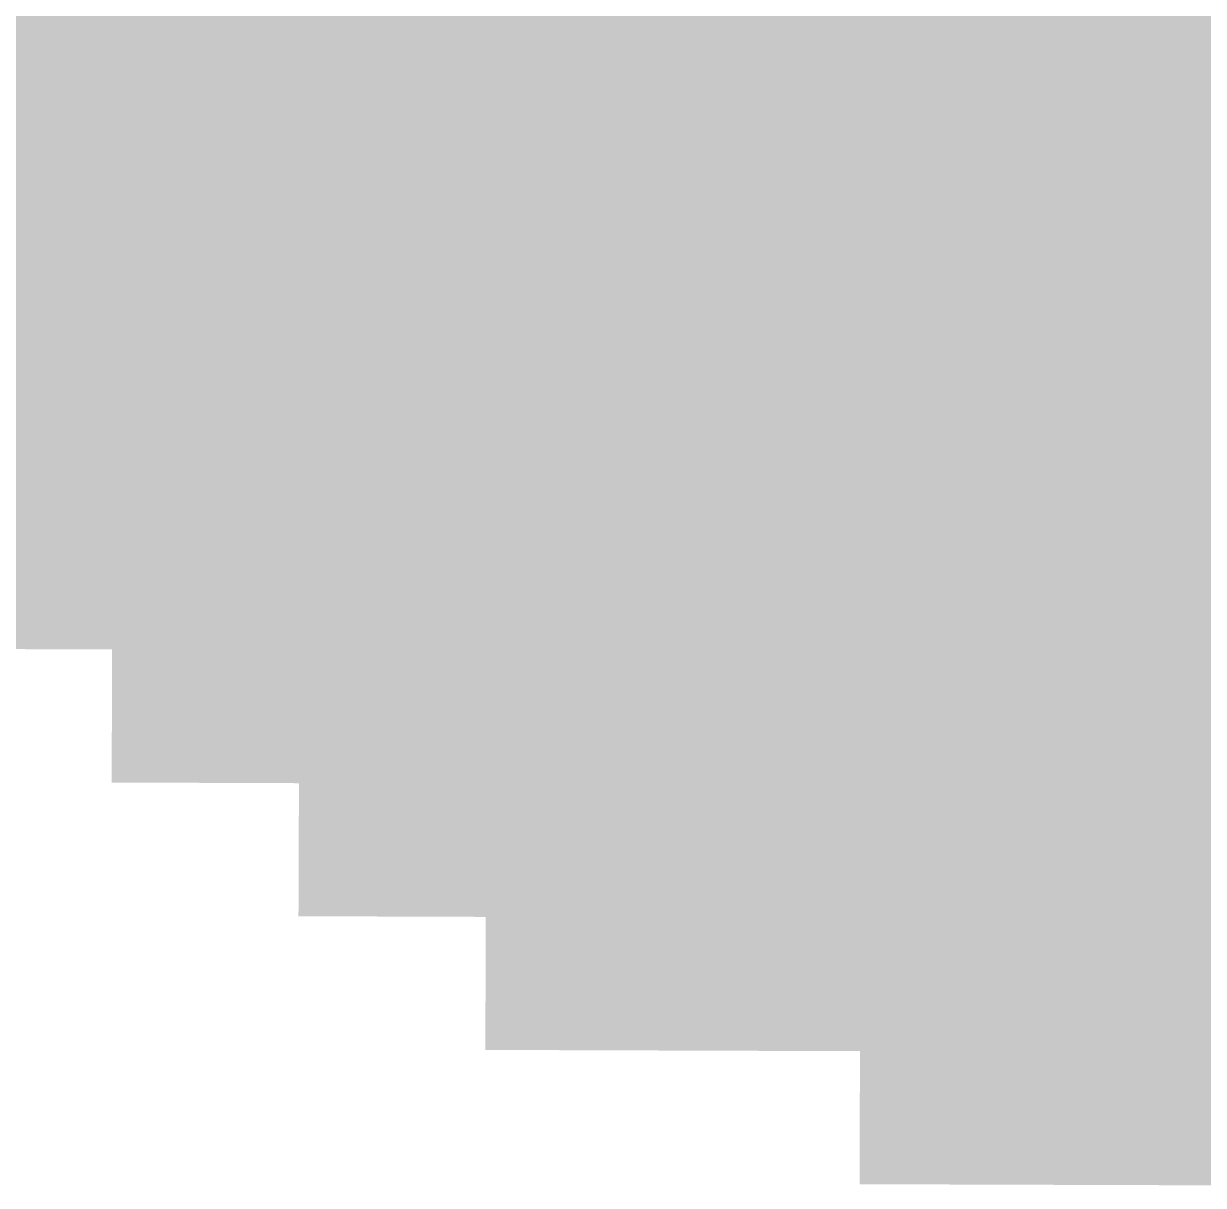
# Model space of a CAD drawing. Header units: inches. Extents: x 267136 to 306747, y 5028981 to 5062930.
# Drawn here: x 282080 to 285159, y 5032746 to 5035779 of the extents above; entities that cross this region are included whole.
import ezdxf

# ---------------------------------------------------------------- set-up
doc = ezdxf.new("R2010")
doc.units = ezdxf.units.IN
doc.header["$MEASUREMENT"] = 0

msp = doc.modelspace()

# ---------------------------------------------------------------- hatches: boundary and pattern name
for points in [[(282315.653, 5035534.208), (282250.48, 5035534.441), (282185.309, 5035534.676), (282120.137, 5035534.91), (281989.793, 5035535.382), (281859.449, 5035535.856), (281826.863, 5035535.976), (281827.116, 5035605.432), (281827.455, 5035698.039), (281827.794, 5035790.647), (281828.132, 5035883.255), (281860.716, 5035883.137), (281925.885, 5035882.898), (281991.053, 5035882.662), (282056.222, 5035882.426), (282121.39, 5035882.19), (282186.559, 5035881.956), (282316.895, 5035881.488), (282316.563, 5035788.88), (282315.901, 5035603.664), (282315.653, 5035534.208)], [(282804.443, 5035532.479), (282771.857, 5035532.593), (282706.685, 5035532.821), (282576.341, 5035533.281), (282445.997, 5035533.743), (282380.825, 5035533.976), (282315.653, 5035534.208), (282315.901, 5035603.664), (282316.563, 5035788.88), (282316.895, 5035881.488), (282382.063, 5035881.256), (282447.231, 5035881.023), (282512.4, 5035880.792), (282577.568, 5035880.562), (282642.737, 5035880.331), (282707.905, 5035880.102), (282773.074, 5035879.873), (282805.658, 5035879.759), (282804.443, 5035532.479)], [(283293.233, 5035530.788), (283228.062, 5035531.011), (283162.889, 5035531.235), (283032.545, 5035531.685), (282967.373, 5035531.911), (282837.029, 5035532.365), (282804.443, 5035532.479), (282805.658, 5035879.759), (282838.242, 5035879.646), (282903.411, 5035879.418), (282968.579, 5035879.191), (283033.747, 5035878.965), (283098.916, 5035878.74), (283164.084, 5035878.515), (283229.253, 5035878.291), (283294.421, 5035878.067), (283294.104, 5035785.46), (283293.787, 5035692.852), (283293.471, 5035600.244), (283293.233, 5035530.788)], [(283782.023, 5035529.135), (283749.437, 5035529.243), (283684.266, 5035529.462), (283619.093, 5035529.682), (283553.921, 5035529.901), (283423.577, 5035530.343), (283358.405, 5035530.565), (283293.233, 5035530.788), (283293.471, 5035600.244), (283293.787, 5035692.852), (283294.104, 5035785.46), (283294.421, 5035878.067), (283359.59, 5035877.846), (283424.758, 5035877.623), (283489.927, 5035877.402), (283555.095, 5035877.182), (283620.264, 5035876.962), (283685.432, 5035876.742), (283750.6, 5035876.523), (283783.185, 5035876.415), (283782.875, 5035783.807), (283782.565, 5035691.198), (283782.256, 5035598.591), (283782.023, 5035529.135)], [(284270.813, 5035527.52), (284205.642, 5035527.732), (284140.47, 5035527.946), (284075.297, 5035528.161), (284010.125, 5035528.376), (283944.953, 5035528.592), (283879.781, 5035528.809), (283814.609, 5035529.025), (283782.023, 5035529.135), (283782.256, 5035598.591), (283782.565, 5035691.198), (283782.875, 5035783.807), (283783.185, 5035876.415), (283815.769, 5035876.306), (283946.105, 5035875.872), (284011.273, 5035875.656), (284076.442, 5035875.441), (284141.61, 5035875.227), (284206.779, 5035875.013), (284271.947, 5035874.8), (284271.645, 5035782.191), (284271.343, 5035689.583), (284271.04, 5035596.976), (284270.813, 5035527.52)], [(284759.604, 5035525.942), (284727.018, 5035526.046), (284596.674, 5035526.464), (284531.501, 5035526.674), (284466.329, 5035526.884), (284401.157, 5035527.095), (284335.985, 5035527.307), (284270.813, 5035527.52), (284271.04, 5035596.976), (284271.343, 5035689.583), (284271.645, 5035782.191), (284271.947, 5035874.8), (284337.116, 5035874.587), (284402.284, 5035874.375), (284467.453, 5035874.164), (284597.789, 5035873.744), (284662.958, 5035873.535), (284728.126, 5035873.326), (284760.711, 5035873.223), (284760.415, 5035780.614), (284759.825, 5035595.398), (284759.604, 5035525.942)], [(285248.394, 5035524.403), (285183.222, 5035524.606), (285118.05, 5035524.81), (285052.878, 5035525.015), (284987.705, 5035525.22), (284922.533, 5035525.425), (284792.189, 5035525.839), (284759.604, 5035525.942), (284759.825, 5035595.398), (284760.415, 5035780.614), (284760.711, 5035873.223), (284793.295, 5035873.118), (284858.463, 5035872.911), (284923.632, 5035872.705), (284988.8, 5035872.499), (285053.969, 5035872.294), (285119.137, 5035872.09), (285184.306, 5035871.887), (285249.474, 5035871.684), (285249.186, 5035779.075), (285248.897, 5035686.467), (285248.609, 5035593.859), (285248.394, 5035524.403)], [(282314.411, 5035186.928), (282249.235, 5035187.161), (282184.06, 5035187.396), (282118.884, 5035187.63), (282053.708, 5035187.866), (281988.533, 5035188.102), (281923.357, 5035188.339), (281858.182, 5035188.576), (281825.594, 5035188.695), (281825.763, 5035234.999), (281826.102, 5035327.607), (281826.439, 5035420.215), (281826.778, 5035512.823), (281826.863, 5035535.976), (281859.449, 5035535.856), (281989.793, 5035535.382), (282120.137, 5035534.91), (282185.309, 5035534.676), (282250.48, 5035534.441), (282315.653, 5035534.208), (282315.57, 5035511.056), (282315.239, 5035418.448), (282314.907, 5035325.84), (282314.576, 5035233.232), (282314.411, 5035186.928)], [(282803.228, 5035185.199), (282770.641, 5035185.312), (282705.465, 5035185.542), (282640.289, 5035185.771), (282509.937, 5035186.231), (282379.587, 5035186.695), (282314.411, 5035186.928), (282314.576, 5035233.232), (282314.907, 5035325.84), (282315.239, 5035418.448), (282315.57, 5035511.056), (282315.653, 5035534.208), (282380.825, 5035533.976), (282445.997, 5035533.743), (282576.341, 5035533.281), (282706.685, 5035532.821), (282804.443, 5035532.479), (282804.038, 5035416.719), (282803.714, 5035324.11), (282803.39, 5035231.503), (282803.228, 5035185.199)], [(283292.045, 5035183.508), (283226.869, 5035183.731), (283161.694, 5035183.955), (283096.519, 5035184.18), (283031.343, 5035184.405), (282900.991, 5035184.857), (282835.815, 5035185.085), (282803.228, 5035185.199), (282803.39, 5035231.503), (282803.714, 5035324.11), (282804.038, 5035416.719), (282804.443, 5035532.479), (282837.029, 5035532.365), (282967.373, 5035531.911), (283032.545, 5035531.685), (283162.889, 5035531.235), (283228.062, 5035531.011), (283293.233, 5035530.788), (283293.154, 5035507.636), (283292.837, 5035415.027), (283292.521, 5035322.42), (283292.203, 5035229.812), (283292.045, 5035183.508)], [(283780.862, 5035181.854), (283748.274, 5035181.964), (283683.099, 5035182.183), (283617.923, 5035182.401), (283552.748, 5035182.621), (283422.396, 5035183.063), (283357.221, 5035183.285), (283292.045, 5035183.508), (283292.203, 5035229.812), (283292.521, 5035322.42), (283292.837, 5035415.027), (283293.154, 5035507.636), (283293.233, 5035530.788), (283358.405, 5035530.565), (283423.577, 5035530.343), (283553.921, 5035529.901), (283619.093, 5035529.682), (283684.266, 5035529.462), (283749.437, 5035529.243), (283782.023, 5035529.135), (283781.946, 5035505.982), (283781.636, 5035413.375), (283781.326, 5035320.767), (283781.017, 5035228.158), (283780.862, 5035181.854)], [(284269.68, 5035180.239), (284204.504, 5035180.452), (284139.328, 5035180.666), (284074.152, 5035180.881), (284008.977, 5035181.096), (283943.801, 5035181.312), (283878.626, 5035181.528), (283813.45, 5035181.746), (283780.862, 5035181.854), (283781.017, 5035228.158), (283781.326, 5035320.767), (283781.636, 5035413.375), (283781.946, 5035505.982), (283782.023, 5035529.135), (283814.609, 5035529.025), (283879.781, 5035528.809), (283944.953, 5035528.592), (284010.125, 5035528.376), (284075.297, 5035528.161), (284140.47, 5035527.946), (284205.642, 5035527.732), (284270.813, 5035527.52), (284270.737, 5035504.367), (284270.436, 5035411.76), (284270.133, 5035319.151), (284269.83, 5035226.543), (284269.68, 5035180.239)], [(284758.496, 5035178.662), (284725.908, 5035178.767), (284660.733, 5035178.975), (284595.558, 5035179.184), (284465.206, 5035179.604), (284400.03, 5035179.815), (284334.854, 5035180.027), (284269.68, 5035180.239), (284269.83, 5035226.543), (284270.133, 5035319.151), (284270.436, 5035411.76), (284270.737, 5035504.367), (284270.813, 5035527.52), (284335.985, 5035527.307), (284401.157, 5035527.095), (284466.329, 5035526.884), (284531.501, 5035526.674), (284596.674, 5035526.464), (284727.018, 5035526.046), (284759.604, 5035525.942), (284759.529, 5035502.79), (284759.234, 5035410.183), (284758.939, 5035317.574), (284758.644, 5035224.966), (284758.496, 5035178.662)], [(285247.313, 5035177.123), (285182.138, 5035177.326), (285116.962, 5035177.53), (285051.787, 5035177.734), (284986.611, 5035177.939), (284921.436, 5035178.145), (284791.084, 5035178.559), (284758.496, 5035178.662), (284758.644, 5035224.966), (284758.939, 5035317.574), (284759.234, 5035410.183), (284759.529, 5035502.79), (284759.604, 5035525.942), (284792.189, 5035525.839), (284922.533, 5035525.425), (284987.705, 5035525.22), (285052.878, 5035525.015), (285118.05, 5035524.81), (285183.222, 5035524.606), (285248.394, 5035524.403), (285248.321, 5035501.251), (285248.033, 5035408.644), (285247.745, 5035316.035), (285247.458, 5035223.427), (285247.313, 5035177.123)], [(282313.169, 5034839.648), (282247.99, 5034839.882), (282182.811, 5034840.116), (282117.631, 5034840.351), (282052.452, 5034840.586), (281987.272, 5034840.822), (281922.094, 5034841.059), (281856.914, 5034841.297), (281824.325, 5034841.415), (281824.409, 5034864.567), (281824.748, 5034957.176), (281825.086, 5035049.783), (281825.425, 5035142.392), (281825.594, 5035188.695), (281858.182, 5035188.576), (281923.357, 5035188.339), (281988.533, 5035188.102), (282053.708, 5035187.866), (282118.884, 5035187.63), (282184.06, 5035187.396), (282249.235, 5035187.161), (282314.411, 5035186.928), (282314.245, 5035140.624), (282313.252, 5034862.8), (282313.169, 5034839.648)], [(282802.013, 5034837.919), (282769.424, 5034838.033), (282704.244, 5034838.262), (282639.065, 5034838.491), (282573.886, 5034838.722), (282508.707, 5034838.952), (282443.527, 5034839.184), (282378.349, 5034839.415), (282313.169, 5034839.648), (282313.252, 5034862.8), (282314.245, 5035140.624), (282314.411, 5035186.928), (282379.587, 5035186.695), (282509.937, 5035186.231), (282640.289, 5035185.771), (282705.465, 5035185.542), (282770.641, 5035185.312), (282803.228, 5035185.199), (282802.013, 5034837.919)], [(283290.857, 5034836.228), (283225.678, 5034836.451), (283160.499, 5034836.675), (283095.319, 5034836.899), (283030.141, 5034837.125), (282964.961, 5034837.352), (282899.782, 5034837.578), (282834.603, 5034837.805), (282802.013, 5034837.919), (282803.066, 5035138.895), (282803.228, 5035185.199), (282835.815, 5035185.085), (282900.991, 5035184.857), (283031.343, 5035184.405), (283096.519, 5035184.18), (283161.694, 5035183.955), (283226.869, 5035183.731), (283292.045, 5035183.508), (283291.887, 5035137.204), (283291.253, 5034951.988), (283290.937, 5034859.38), (283290.857, 5034836.228)], [(283779.701, 5034834.575), (283747.111, 5034834.684), (283681.933, 5034834.902), (283616.753, 5034835.122), (283486.395, 5034835.562), (283421.216, 5034835.783), (283356.036, 5034836.005), (283290.857, 5034836.228), (283290.937, 5034859.38), (283291.253, 5034951.988), (283291.887, 5035137.204), (283292.045, 5035183.508), (283357.221, 5035183.285), (283422.396, 5035183.063), (283552.748, 5035182.621), (283617.923, 5035182.401), (283683.099, 5035182.183), (283748.274, 5035181.964), (283780.862, 5035181.854), (283780.707, 5035135.551), (283780.397, 5035042.942), (283780.088, 5034950.335), (283779.778, 5034857.727), (283779.701, 5034834.575)], [(284268.545, 5034832.96), (284203.366, 5034833.173), (284138.187, 5034833.387), (284073.008, 5034833.602), (284007.828, 5034833.816), (283942.649, 5034834.032), (283812.291, 5034834.466), (283779.701, 5034834.575), (283779.778, 5034857.727), (283780.088, 5034950.335), (283780.397, 5035042.942), (283780.707, 5035135.551), (283780.862, 5035181.854), (283813.45, 5035181.746), (283878.626, 5035181.528), (283943.801, 5035181.312), (284008.977, 5035181.096), (284074.152, 5035180.881), (284139.328, 5035180.666), (284204.504, 5035180.452), (284269.68, 5035180.239), (284269.528, 5035133.936), (284269.226, 5035041.327), (284268.924, 5034948.72), (284268.621, 5034856.111), (284268.545, 5034832.96)], [(284757.39, 5034831.383), (284724.8, 5034831.486), (284659.621, 5034831.695), (284594.441, 5034831.904), (284529.263, 5034832.113), (284398.903, 5034832.535), (284333.725, 5034832.747), (284268.545, 5034832.96), (284268.621, 5034856.111), (284268.924, 5034948.72), (284269.226, 5035041.327), (284269.528, 5035133.936), (284269.68, 5035180.239), (284334.854, 5035180.027), (284400.03, 5035179.815), (284465.206, 5035179.604), (284595.558, 5035179.184), (284660.733, 5035178.975), (284725.908, 5035178.767), (284758.496, 5035178.662), (284758.349, 5035132.358), (284758.054, 5035039.75), (284757.759, 5034947.143), (284757.463, 5034854.534), (284757.39, 5034831.383)], [(285246.233, 5034829.844), (285181.055, 5034830.046), (285115.875, 5034830.25), (285050.696, 5034830.454), (284985.517, 5034830.659), (284920.338, 5034830.865), (284855.158, 5034831.071), (284789.979, 5034831.278), (284757.39, 5034831.383), (284757.463, 5034854.534), (284757.759, 5034947.143), (284758.054, 5035039.75), (284758.349, 5035132.358), (284758.496, 5035178.662), (284791.084, 5035178.559), (284921.436, 5035178.145), (284986.611, 5035177.939), (285051.787, 5035177.734), (285116.962, 5035177.53), (285182.138, 5035177.326), (285247.313, 5035177.123), (285247.17, 5035130.819), (285246.882, 5035038.211), (285246.594, 5034945.604), (285246.306, 5034852.995), (285246.233, 5034829.844)], [(282311.927, 5034492.369), (282246.744, 5034492.603), (282181.562, 5034492.836), (282116.379, 5034493.071), (281920.83, 5034493.779), (281855.647, 5034494.017), (281823.056, 5034494.136), (281823.395, 5034586.744), (281823.732, 5034679.352), (281824.071, 5034771.96), (281824.325, 5034841.415), (281856.914, 5034841.297), (281922.094, 5034841.059), (281987.272, 5034840.822), (282052.452, 5034840.586), (282117.631, 5034840.351), (282182.811, 5034840.116), (282313.169, 5034839.648), (282312.921, 5034770.192), (282312.59, 5034677.584), (282312.258, 5034584.977), (282311.927, 5034492.369)], [(282800.798, 5034490.64), (282768.207, 5034490.754), (282703.024, 5034490.982), (282637.841, 5034491.212), (282572.658, 5034491.441), (282507.476, 5034491.673), (282442.293, 5034491.904), (282377.11, 5034492.136), (282311.927, 5034492.369), (282312.258, 5034584.977), (282312.59, 5034677.584), (282312.921, 5034770.192), (282313.169, 5034839.648), (282378.349, 5034839.415), (282443.527, 5034839.184), (282508.707, 5034838.952), (282573.886, 5034838.722), (282639.065, 5034838.491), (282704.244, 5034838.262), (282769.424, 5034838.033), (282802.013, 5034837.919), (282801.771, 5034768.463), (282801.446, 5034675.855), (282801.122, 5034583.247), (282800.798, 5034490.64)], [(283289.669, 5034488.948), (283224.486, 5034489.172), (283159.304, 5034489.396), (283094.121, 5034489.62), (283028.938, 5034489.846), (282963.755, 5034490.071), (282898.572, 5034490.298), (282833.39, 5034490.525), (282800.798, 5034490.64), (282801.122, 5034583.247), (282801.446, 5034675.855), (282801.771, 5034768.463), (282802.013, 5034837.919), (282834.603, 5034837.805), (282899.782, 5034837.578), (282964.961, 5034837.352), (283030.141, 5034837.125), (283095.319, 5034836.899), (283160.499, 5034836.675), (283225.678, 5034836.451), (283290.857, 5034836.228), (283290.619, 5034766.772), (283290.303, 5034674.164), (283289.986, 5034581.557), (283289.669, 5034488.948)], [(283778.54, 5034487.295), (283745.949, 5034487.404), (283680.767, 5034487.623), (283615.583, 5034487.842), (283550.4, 5034488.062), (283485.218, 5034488.282), (283420.035, 5034488.504), (283354.853, 5034488.726), (283289.669, 5034488.948), (283289.986, 5034581.557), (283290.303, 5034674.164), (283290.619, 5034766.772), (283290.857, 5034836.228), (283356.036, 5034836.005), (283421.216, 5034835.783), (283486.395, 5034835.562), (283616.753, 5034835.122), (283681.933, 5034834.902), (283747.111, 5034834.684), (283779.701, 5034834.575), (283779.469, 5034765.119), (283779.159, 5034672.511), (283778.85, 5034579.903), (283778.54, 5034487.295)], [(284267.411, 5034485.68), (284202.229, 5034485.894), (284137.046, 5034486.107), (284071.863, 5034486.321), (284006.681, 5034486.537), (283941.497, 5034486.753), (283876.314, 5034486.969), (283811.132, 5034487.187), (283778.54, 5034487.295), (283778.85, 5034579.903), (283779.159, 5034672.511), (283779.469, 5034765.119), (283779.701, 5034834.575), (283812.291, 5034834.466), (283942.649, 5034834.032), (284007.828, 5034833.816), (284073.008, 5034833.602), (284138.187, 5034833.387), (284203.366, 5034833.173), (284268.545, 5034832.96), (284268.318, 5034763.504), (284268.017, 5034670.896), (284267.411, 5034485.68)], [(284756.282, 5034484.103), (284723.691, 5034484.207), (284658.509, 5034484.415), (284593.325, 5034484.624), (284528.143, 5034484.834), (284397.777, 5034485.256), (284332.595, 5034485.468), (284267.411, 5034485.68), (284268.017, 5034670.896), (284268.318, 5034763.504), (284268.545, 5034832.96), (284333.725, 5034832.747), (284398.903, 5034832.535), (284529.263, 5034832.113), (284594.441, 5034831.904), (284659.621, 5034831.695), (284724.8, 5034831.486), (284757.39, 5034831.383), (284757.168, 5034761.927), (284756.873, 5034669.318), (284756.578, 5034576.711), (284756.282, 5034484.103)], [(285245.153, 5034482.563), (285179.971, 5034482.767), (285049.605, 5034483.175), (284984.423, 5034483.38), (284919.239, 5034483.586), (284854.057, 5034483.792), (284788.874, 5034483.999), (284756.282, 5034484.103), (284756.578, 5034576.711), (284756.873, 5034669.318), (284757.168, 5034761.927), (284757.39, 5034831.383), (284789.979, 5034831.278), (284855.158, 5034831.071), (284920.338, 5034830.865), (284985.517, 5034830.659), (285050.696, 5034830.454), (285115.875, 5034830.25), (285181.055, 5034830.046), (285246.233, 5034829.844), (285246.018, 5034760.388), (285245.729, 5034667.779), (285245.441, 5034575.172), (285245.153, 5034482.563)], [(282310.686, 5034145.089), (282245.499, 5034145.322), (282180.312, 5034145.557), (282115.126, 5034145.792), (282049.939, 5034146.027), (281984.753, 5034146.263), (281919.566, 5034146.5), (281854.381, 5034146.737), (281821.787, 5034146.856), (281822.041, 5034216.312), (281822.379, 5034308.92), (281822.718, 5034401.528), (281823.056, 5034494.136), (281855.647, 5034494.017), (281920.83, 5034493.779), (282116.379, 5034493.071), (282181.562, 5034492.836), (282246.744, 5034492.603), (282311.927, 5034492.369), (282310.934, 5034214.545), (282310.686, 5034145.089)], [(282799.583, 5034143.36), (282766.99, 5034143.475), (282701.804, 5034143.703), (282636.617, 5034143.933), (282571.431, 5034144.162), (282506.244, 5034144.393), (282441.058, 5034144.624), (282375.872, 5034144.856), (282310.686, 5034145.089), (282310.934, 5034214.545), (282311.927, 5034492.369), (282377.11, 5034492.136), (282442.293, 5034491.904), (282507.476, 5034491.673), (282572.658, 5034491.441), (282637.841, 5034491.212), (282703.024, 5034490.982), (282768.207, 5034490.754), (282800.798, 5034490.64), (282800.475, 5034398.031), (282800.15, 5034305.424), (282799.583, 5034143.36)], [(283288.481, 5034141.669), (283223.295, 5034141.893), (283158.108, 5034142.116), (283092.922, 5034142.341), (283027.735, 5034142.566), (282962.55, 5034142.792), (282897.363, 5034143.019), (282832.177, 5034143.246), (282799.583, 5034143.36), (282800.15, 5034305.424), (282800.475, 5034398.031), (282800.798, 5034490.64), (282833.39, 5034490.525), (282898.572, 5034490.298), (282963.755, 5034490.071), (283028.938, 5034489.846), (283094.121, 5034489.62), (283159.304, 5034489.396), (283224.486, 5034489.172), (283289.669, 5034488.948), (283289.353, 5034396.341), (283289.036, 5034303.732), (283288.719, 5034211.125), (283288.481, 5034141.669)], [(283777.38, 5034140.016), (283744.786, 5034140.125), (283679.6, 5034140.344), (283614.413, 5034140.562), (283549.228, 5034140.782), (283484.041, 5034141.003), (283418.854, 5034141.225), (283353.668, 5034141.446), (283288.481, 5034141.669), (283288.719, 5034211.125), (283289.036, 5034303.732), (283289.353, 5034396.341), (283289.669, 5034488.948), (283354.853, 5034488.726), (283420.035, 5034488.504), (283485.218, 5034488.282), (283550.4, 5034488.062), (283615.583, 5034487.842), (283680.767, 5034487.623), (283745.949, 5034487.404), (283778.54, 5034487.295), (283778.23, 5034394.687), (283777.921, 5034302.079), (283777.611, 5034209.472), (283777.38, 5034140.016)], [(284266.277, 5034138.4), (284201.091, 5034138.614), (284135.905, 5034138.827), (284070.719, 5034139.042), (284005.532, 5034139.257), (283940.346, 5034139.474), (283875.159, 5034139.689), (283777.38, 5034140.016), (283777.611, 5034209.472), (283777.921, 5034302.079), (283778.23, 5034394.687), (283778.54, 5034487.295), (283811.132, 5034487.187), (283876.314, 5034486.969), (283941.497, 5034486.753), (284006.681, 5034486.537), (284071.863, 5034486.321), (284137.046, 5034486.107), (284202.229, 5034485.894), (284267.411, 5034485.68), (284266.505, 5034207.856), (284266.277, 5034138.4)], [(284755.176, 5034136.823), (284722.583, 5034136.928), (284657.396, 5034137.136), (284592.21, 5034137.345), (284527.023, 5034137.555), (284461.837, 5034137.766), (284396.65, 5034137.977), (284331.464, 5034138.188), (284266.277, 5034138.4), (284266.505, 5034207.856), (284267.411, 5034485.68), (284332.595, 5034485.468), (284397.777, 5034485.256), (284528.143, 5034484.834), (284593.325, 5034484.624), (284658.509, 5034484.415), (284756.282, 5034484.103), (284755.397, 5034206.279), (284755.176, 5034136.823)], [(285244.074, 5034135.284), (285178.888, 5034135.487), (285113.701, 5034135.691), (285048.515, 5034135.896), (284983.328, 5034136.101), (284918.142, 5034136.307), (284852.955, 5034136.513), (284787.769, 5034136.72), (284755.176, 5034136.823), (284755.397, 5034206.279), (284756.282, 5034484.103), (284788.874, 5034483.999), (284854.057, 5034483.792), (284919.239, 5034483.586), (284984.423, 5034483.38), (285049.605, 5034483.175), (285179.971, 5034482.767), (285245.153, 5034482.563), (285244.866, 5034389.956), (285244.074, 5034135.284)], [(282798.368, 5033796.081), (282765.773, 5033796.195), (282700.584, 5033796.424), (282635.394, 5033796.653), (282570.203, 5033796.883), (282505.014, 5033797.114), (282439.823, 5033797.346), (282374.634, 5033797.577), (282309.443, 5033797.81), (282309.609, 5033844.114), (282309.94, 5033936.722), (282310.271, 5034029.329), (282310.686, 5034145.089), (282375.872, 5034144.856), (282441.058, 5034144.624), (282506.244, 5034144.393), (282571.431, 5034144.162), (282636.617, 5034143.933), (282701.804, 5034143.703), (282766.99, 5034143.475), (282799.583, 5034143.36), (282799.502, 5034120.208), (282799.179, 5034027.601), (282798.854, 5033934.992), (282798.53, 5033842.385), (282798.368, 5033796.081)], [(283287.294, 5033794.39), (283222.104, 5033794.613), (283156.914, 5033794.837), (283091.724, 5033795.062), (283026.533, 5033795.287), (282961.344, 5033795.513), (282896.153, 5033795.739), (282830.964, 5033795.967), (282798.368, 5033796.081), (282798.53, 5033842.385), (282798.854, 5033934.992), (282799.179, 5034027.601), (282799.502, 5034120.208), (282799.583, 5034143.36), (282832.177, 5034143.246), (282897.363, 5034143.019), (282962.55, 5034142.792), (283027.735, 5034142.566), (283092.922, 5034142.341), (283158.108, 5034142.116), (283223.295, 5034141.893), (283288.481, 5034141.669), (283288.086, 5034025.909), (283287.769, 5033933.302), (283287.452, 5033840.693), (283287.294, 5033794.39)], [(283776.219, 5033792.736), (283743.624, 5033792.846), (283678.434, 5033793.064), (283613.244, 5033793.283), (283548.054, 5033793.503), (283482.863, 5033793.724), (283417.674, 5033793.945), (283352.483, 5033794.167), (283287.294, 5033794.39), (283287.452, 5033840.693), (283287.769, 5033933.302), (283288.086, 5034025.909), (283288.481, 5034141.669), (283353.668, 5034141.446), (283418.854, 5034141.225), (283484.041, 5034141.003), (283549.228, 5034140.782), (283614.413, 5034140.562), (283679.6, 5034140.344), (283744.786, 5034140.125), (283777.38, 5034140.016), (283777.302, 5034116.864), (283776.992, 5034024.256), (283776.374, 5033839.04), (283776.219, 5033792.736)], [(284265.144, 5033791.121), (284199.954, 5033791.335), (284069.574, 5033791.763), (284004.384, 5033791.979), (283939.193, 5033792.194), (283874.004, 5033792.41), (283808.813, 5033792.628), (283776.219, 5033792.736), (283776.374, 5033839.04), (283776.992, 5034024.256), (283777.302, 5034116.864), (283777.38, 5034140.016), (283875.159, 5034139.689), (283940.346, 5034139.474), (284005.532, 5034139.257), (284070.719, 5034139.042), (284135.905, 5034138.827), (284201.091, 5034138.614), (284266.277, 5034138.4), (284266.202, 5034115.249), (284265.899, 5034022.641), (284265.598, 5033930.033), (284265.295, 5033837.425), (284265.144, 5033791.121)], [(284754.069, 5033789.544), (284721.474, 5033789.648), (284656.284, 5033789.856), (284591.094, 5033790.065), (284525.904, 5033790.275), (284460.714, 5033790.486), (284395.523, 5033790.697), (284330.334, 5033790.909), (284265.144, 5033791.121), (284265.295, 5033837.425), (284265.598, 5033930.033), (284265.899, 5034022.641), (284266.202, 5034115.249), (284266.277, 5034138.4), (284331.464, 5034138.188), (284396.65, 5034137.977), (284461.837, 5034137.766), (284527.023, 5034137.555), (284592.21, 5034137.345), (284657.396, 5034137.136), (284722.583, 5034136.928), (284755.176, 5034136.823), (284755.102, 5034113.672), (284754.807, 5034021.063), (284754.512, 5033928.456), (284754.217, 5033835.848), (284754.069, 5033789.544)], [(285242.994, 5033788.005), (285177.804, 5033788.208), (285047.424, 5033788.616), (284982.234, 5033788.821), (284851.854, 5033789.233), (284786.664, 5033789.44), (284754.069, 5033789.544), (284754.217, 5033835.848), (284754.512, 5033928.456), (284754.807, 5034021.063), (284755.102, 5034113.672), (284755.176, 5034136.823), (284787.769, 5034136.72), (284852.955, 5034136.513), (284918.142, 5034136.307), (284983.328, 5034136.101), (285048.515, 5034135.896), (285113.701, 5034135.691), (285178.888, 5034135.487), (285244.074, 5034135.284), (285244.002, 5034112.133), (285243.714, 5034019.524), (285243.426, 5033926.917), (285242.994, 5033788.005)], [(283286.106, 5033447.11), (283220.912, 5033447.334), (283155.719, 5033447.558), (283090.525, 5033447.782), (283025.332, 5033448.008), (282960.138, 5033448.234), (282894.944, 5033448.461), (282829.751, 5033448.687), (282797.154, 5033448.802), (282797.559, 5033564.562), (282797.883, 5033657.169), (282798.207, 5033749.777), (282798.368, 5033796.081), (282830.964, 5033795.967), (282896.153, 5033795.739), (282961.344, 5033795.513), (283026.533, 5033795.287), (283091.724, 5033795.062), (283156.914, 5033794.837), (283222.104, 5033794.613), (283287.294, 5033794.39), (283287.136, 5033748.086), (283286.818, 5033655.479), (283286.502, 5033562.87), (283286.186, 5033470.263), (283286.106, 5033447.11)], [(283775.058, 5033445.458), (283742.461, 5033445.566), (283677.268, 5033445.785), (283612.074, 5033446.004), (283546.881, 5033446.225), (283481.687, 5033446.445), (283416.493, 5033446.666), (283351.3, 5033446.888), (283286.106, 5033447.11), (283286.186, 5033470.263), (283286.502, 5033562.87), (283286.818, 5033655.479), (283287.136, 5033748.086), (283287.294, 5033794.39), (283352.483, 5033794.167), (283417.674, 5033793.945), (283482.863, 5033793.724), (283548.054, 5033793.503), (283613.244, 5033793.283), (283678.434, 5033793.064), (283743.624, 5033792.846), (283776.219, 5033792.736), (283776.064, 5033746.433), (283775.755, 5033653.825), (283775.445, 5033561.217), (283775.136, 5033468.609), (283775.058, 5033445.458)], [(284264.01, 5033443.843), (284198.816, 5033444.056), (284133.623, 5033444.27), (284068.43, 5033444.483), (284003.235, 5033444.699), (283938.042, 5033444.915), (283872.849, 5033445.132), (283807.655, 5033445.349), (283775.058, 5033445.458), (283775.136, 5033468.609), (283775.445, 5033561.217), (283775.755, 5033653.825), (283776.064, 5033746.433), (283776.219, 5033792.736), (283808.813, 5033792.628), (283874.004, 5033792.41), (283939.193, 5033792.194), (284004.384, 5033791.979), (284069.574, 5033791.763), (284265.144, 5033791.121), (284264.993, 5033744.817), (284264.69, 5033652.21), (284264.086, 5033466.994), (284264.01, 5033443.843)], [(284752.962, 5033442.266), (284720.365, 5033442.369), (284655.172, 5033442.577), (284589.979, 5033442.787), (284524.784, 5033442.996), (284459.591, 5033443.207), (284394.397, 5033443.418), (284329.204, 5033443.63), (284264.01, 5033443.843), (284264.086, 5033466.994), (284264.69, 5033652.21), (284264.993, 5033744.817), (284265.144, 5033791.121), (284330.334, 5033790.909), (284395.523, 5033790.697), (284460.714, 5033790.486), (284525.904, 5033790.275), (284591.094, 5033790.065), (284656.284, 5033789.856), (284754.069, 5033789.544), (284753.922, 5033743.24), (284753.626, 5033650.633), (284753.331, 5033558.024), (284753.036, 5033465.417), (284752.962, 5033442.266)], [(285241.914, 5033440.726), (285176.721, 5033440.929), (285111.527, 5033441.133), (285046.334, 5033441.337), (284981.14, 5033441.542), (284915.946, 5033441.748), (284850.753, 5033441.954), (284785.56, 5033442.161), (284752.962, 5033442.266), (284753.036, 5033465.417), (284753.331, 5033558.024), (284753.626, 5033650.633), (284753.922, 5033743.24), (284754.069, 5033789.544), (284786.664, 5033789.44), (284851.854, 5033789.233), (284982.234, 5033788.821), (285047.424, 5033788.616), (285177.804, 5033788.208), (285242.994, 5033788.005), (285242.851, 5033741.701), (285242.562, 5033649.094), (285242.274, 5033556.485), (285241.986, 5033463.878), (285241.914, 5033440.726)], [(283773.897, 5033098.179), (283741.299, 5033098.288), (283676.102, 5033098.506), (283610.904, 5033098.726), (283545.707, 5033098.945), (283480.51, 5033099.166), (283415.312, 5033099.388), (283350.115, 5033099.609), (283284.918, 5033099.832), (283285.235, 5033192.439), (283285.552, 5033285.047), (283285.868, 5033377.655), (283286.106, 5033447.11), (283351.3, 5033446.888), (283416.493, 5033446.666), (283481.687, 5033446.445), (283546.881, 5033446.225), (283612.074, 5033446.004), (283677.268, 5033445.785), (283742.461, 5033445.566), (283775.058, 5033445.458), (283774.826, 5033376.002), (283774.517, 5033283.395), (283774.207, 5033190.786), (283773.897, 5033098.179)], [(284262.877, 5033096.563), (284197.68, 5033096.776), (284132.482, 5033096.99), (284002.088, 5033097.42), (283936.891, 5033097.636), (283871.693, 5033097.853), (283806.496, 5033098.07), (283773.897, 5033098.179), (283774.207, 5033190.786), (283774.517, 5033283.395), (283774.826, 5033376.002), (283775.058, 5033445.458), (283807.655, 5033445.349), (283872.849, 5033445.132), (283938.042, 5033444.915), (284003.235, 5033444.699), (284068.43, 5033444.483), (284133.623, 5033444.27), (284198.816, 5033444.056), (284264.01, 5033443.843), (284263.783, 5033374.387), (284262.877, 5033096.563)], [(284751.855, 5033094.986), (284719.257, 5033095.091), (284654.06, 5033095.299), (284588.862, 5033095.508), (284458.468, 5033095.928), (284393.271, 5033096.14), (284328.074, 5033096.351), (284262.877, 5033096.563), (284263.783, 5033374.387), (284264.01, 5033443.843), (284329.204, 5033443.63), (284394.397, 5033443.418), (284459.591, 5033443.207), (284524.784, 5033442.996), (284589.979, 5033442.787), (284655.172, 5033442.577), (284720.365, 5033442.369), (284752.962, 5033442.266), (284752.741, 5033372.81), (284752.446, 5033280.202), (284752.15, 5033187.594), (284751.855, 5033094.986)], [(285240.835, 5033093.447), (285175.638, 5033093.65), (285110.44, 5033093.854), (284914.849, 5033094.469), (284849.651, 5033094.676), (284784.454, 5033094.883), (284751.855, 5033094.986), (284752.15, 5033187.594), (284752.446, 5033280.202), (284752.741, 5033372.81), (284752.962, 5033442.266), (284785.56, 5033442.161), (284850.753, 5033441.954), (284915.946, 5033441.748), (284981.14, 5033441.542), (285046.334, 5033441.337), (285111.527, 5033441.133), (285176.721, 5033440.929), (285241.914, 5033440.726), (285241.698, 5033371.271), (285241.41, 5033278.662), (285241.123, 5033186.055), (285240.835, 5033093.447)], [(284750.749, 5032747.708), (284718.148, 5032747.812), (284652.948, 5032748.021), (284587.747, 5032748.229), (284522.546, 5032748.439), (284457.346, 5032748.649), (284392.145, 5032748.86), (284326.943, 5032749.072), (284261.743, 5032749.285), (284261.97, 5032818.74), (284262.271, 5032911.349), (284262.877, 5033096.563), (284328.074, 5033096.351), (284393.271, 5033096.14), (284458.468, 5033095.928), (284588.862, 5033095.508), (284654.06, 5033095.299), (284719.257, 5033095.091), (284751.855, 5033094.986), (284751.561, 5033002.379), (284750.971, 5032817.163), (284750.749, 5032747.708)], [(285239.755, 5032746.169), (285174.555, 5032746.372), (285109.354, 5032746.575), (285044.152, 5032746.779), (284978.952, 5032746.984), (284848.55, 5032747.396), (284783.35, 5032747.604), (284750.749, 5032747.708), (284750.971, 5032817.163), (284751.561, 5033002.379), (284751.855, 5033094.986), (284784.454, 5033094.883), (284849.651, 5033094.676), (284914.849, 5033094.469), (285110.44, 5033093.854), (285175.638, 5033093.65), (285240.835, 5033093.447), (285240.547, 5033000.84), (285240.259, 5032908.231), (285239.971, 5032815.624), (285239.755, 5032746.169)]]:
    msp.add_hatch(color=256).paths.add_polyline_path(points, flags=0)

doc.saveas('drawing.dxf')
